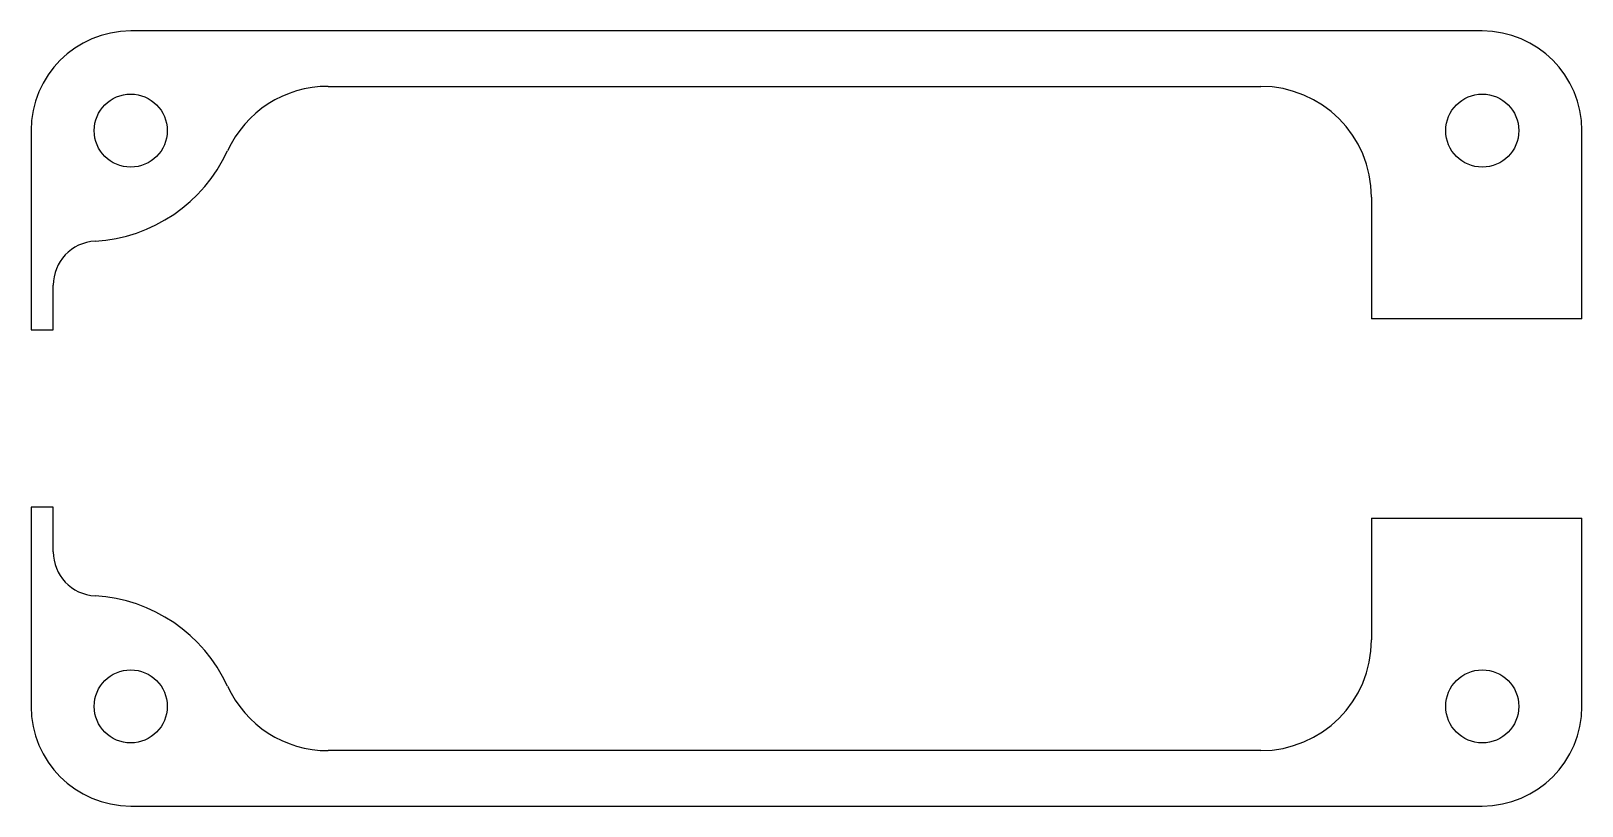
# Model space of a CAD drawing. Header units: millimetres. Extents: x -35 to 35, y -17.5 to 17.5.
import ezdxf

# ---------------------------------------------------------------- set-up
doc = ezdxf.new("R2010")
doc.units = ezdxf.units.MM

msp = doc.modelspace()

# ---------------------------------------------------------------- linework, layer by layer
at = {"color": 7, "linetype": 'Continuous', "lineweight": 25}
for p, q in [((30.5, 17.5), (-30.5, 17.5)), ((-21.591, 15), (20.5, 15)), ((-35, 13), (-35, 4)), ((35, 4.5), (35, 13)), ((25.5, 10), (25.5, 4.5)), ((-34, 4), (-34, 6.014)), ((35, 4.5), (25.5, 4.5)), ((-35, 4), (-34, 4)), ((-35, -4), (-35, -13)), ((-34, -4), (-35, -4)), ((-34, -6.014), (-34, -4)), ((25.5, -4.5), (25.5, -10)), ((25.5, -4.5), (35, -4.5)), ((35, -13), (35, -4.5)), ((20.5, -15), (-21.591, -15)), ((-30.5, -17.5), (30.5, -17.5))]:
    msp.add_line(p, q, dxfattribs=at)
for centre in [(-30.5, 13), (30.5, 13), (-30.5, -13), (30.5, -13)]:
    msp.add_circle(centre, 1.65, dxfattribs=at)
for centre, radius, start, end in [((-30.5, 13), 4.5, 90, 180), ((30.5, 13), 4.5, 0, 90), ((-21.591, 10), 5, 90, 155.37568), ((20.5, 10), 5, 0, 90), ((-32.5, 15), 7, 273.18474, 335.37568), ((-32, 6.014), 2, 93.18474, 180), ((-32, -6.014), 2, 180, 266.81526), ((-32.5, -15), 7, 24.62432, 86.81526), ((20.5, -10), 5, 270, 0), ((-21.591, -10), 5, 204.62432, 270), ((-30.5, -13), 4.5, 180, 270), ((30.5, -13), 4.5, 270, 0)]:
    msp.add_arc(centre, radius, start, end, dxfattribs=at)

doc.saveas('drawing.dxf')
